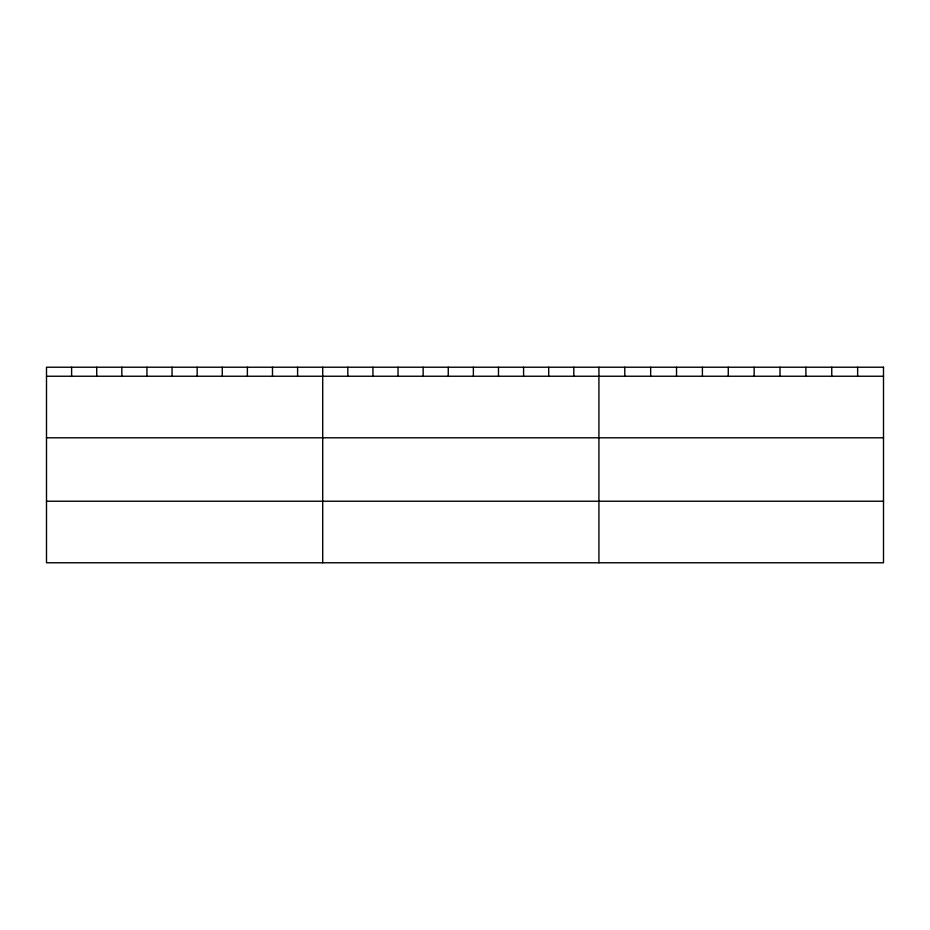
<?xml version="1.0" encoding="UTF-8"?>
<svg xmlns="http://www.w3.org/2000/svg" width="930" height="930" viewBox="0 0 930 930"><rect width="100%" height="100%" fill="white"/><g stroke="black" fill="none" stroke-linecap="round" stroke-linejoin="round"><path stroke-width="1.4" d="M46.5 376.243L883.5 376.243M46.5 437.798L883.5 437.798M46.5 501.224L883.5 501.224M857.634 367.222L857.634 376.243M831.757 367.222L831.757 376.243M805.892 367.222L805.892 376.243M780.014 367.222L780.014 376.243M754.149 367.222L754.149 376.243M728.271 367.222L728.271 376.243M702.406 367.222L702.406 376.243M676.529 367.222L676.529 376.243M650.663 367.222L650.663 376.243M624.786 367.222L624.786 376.243M598.92 367.222L598.92 562.778M573.81 367.222L573.81 376.243M548.7 367.222L548.7 376.243M523.59 367.222L523.59 376.243M498.48 367.222L498.48 376.243M473.37 367.222L473.37 376.243M448.26 367.222L448.26 376.243M423.15 367.222L423.15 376.243M398.04 367.222L398.04 376.243M372.93 367.222L372.93 376.243M347.82 367.222L347.82 376.243M322.71 367.222L322.71 562.778M297.6 367.222L297.6 376.243M272.49 367.222L272.49 376.243M247.38 367.222L247.38 376.243M222.27 367.222L222.27 376.243M197.16 367.222L197.16 376.243M172.05 367.222L172.05 376.243M146.94 367.222L146.94 376.243M121.83 367.222L121.83 376.243M96.72 367.222L96.72 376.243M71.61 367.222L71.61 376.243M883.5 367.222L46.5 367.222L46.5 562.778L883.5 562.778L883.5 367.222"/></g></svg>
